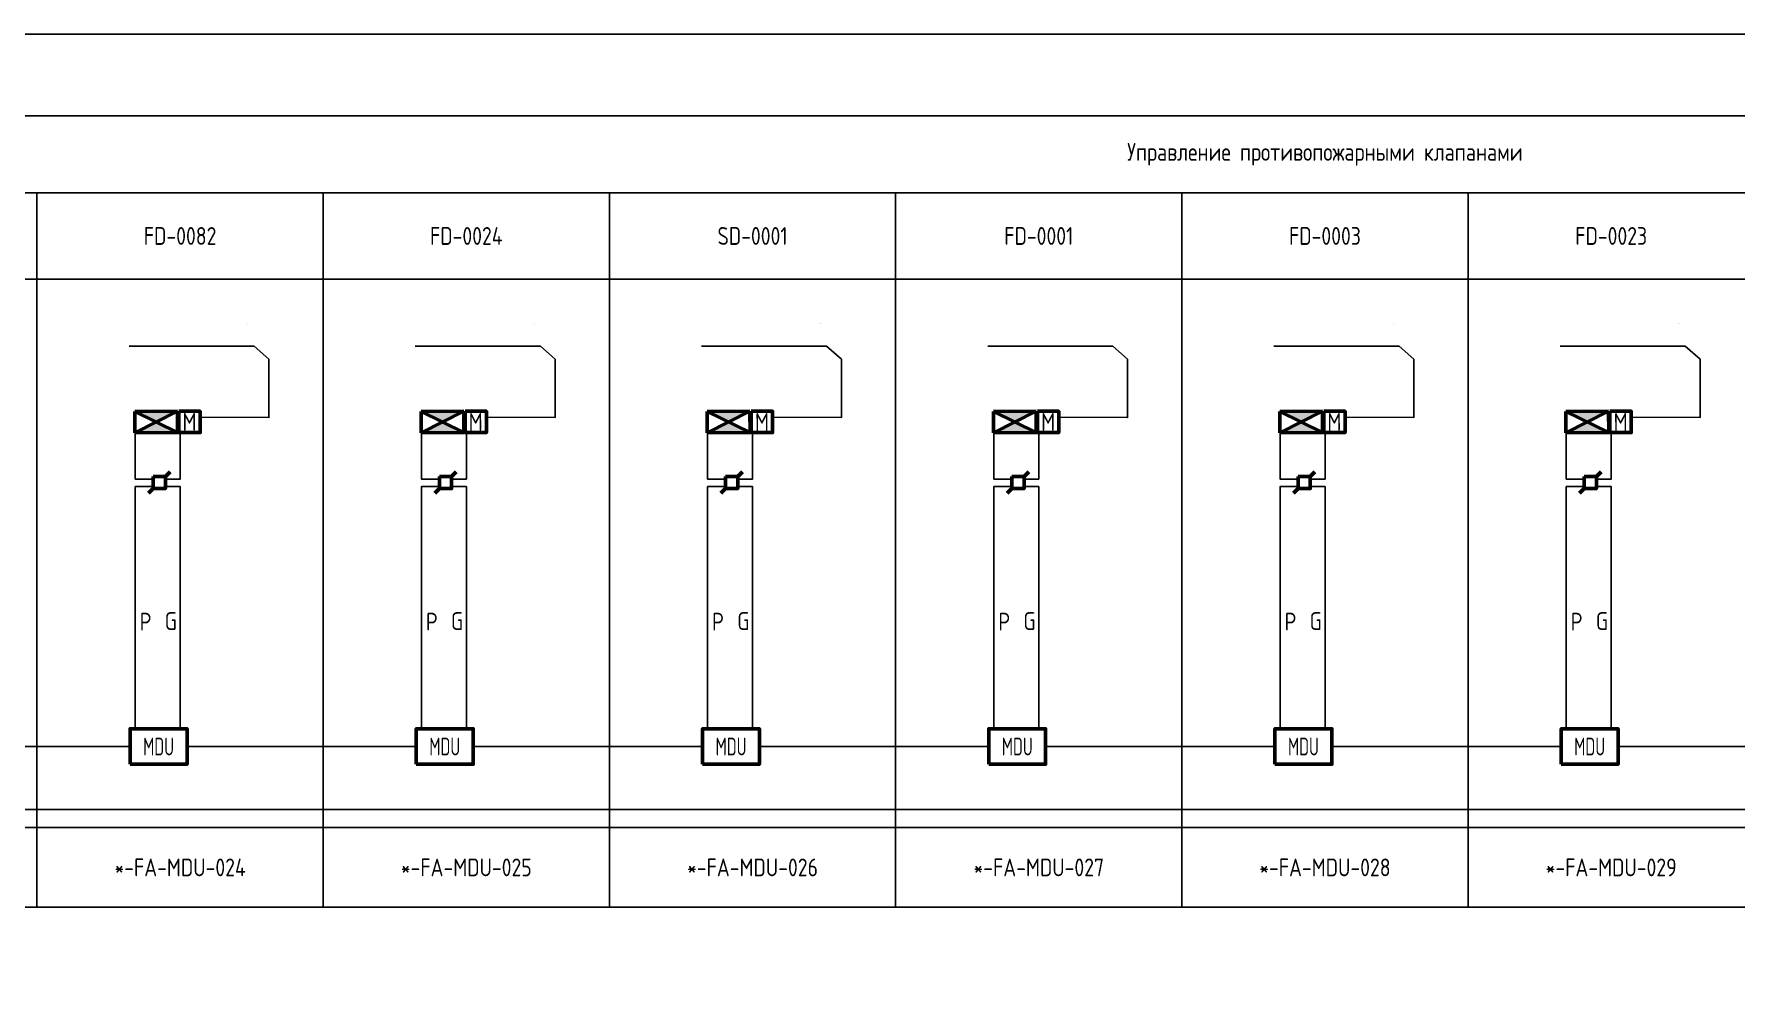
# Model space of a CAD drawing. Header units: millimetres. Extents: x 127230 to 906013, y -355313 to -209225.
# Drawn here: x 322125 to 346038, y -270844 to -257273 of the extents above; entities that cross this region are included whole.
import ezdxf
from ezdxf.enums import TextEntityAlignment as Align

# ---------------------------------------------------------------- set-up
doc = ezdxf.new("R2018")
doc.units = ezdxf.units.MM
doc.linetypes.add('Cплошная', pattern=[0])
for name, color, linetype, lineweight in [('14', 250, 'Continuous', 0), ('GM_кабель_СПС', 6, 'Continuous', 25), ('АТ_ПС_ИП_025', 1, 'Continuous', 25), ('АТ_ПС_ППКП_025', 5, 'Continuous', 25), ('АТ_ПС_Текст_025', 7, 'Continuous', 25), ('АТ_ПС_Трасса_100', 1, 'Continuous', 100)]:
    doc.layers.add(name, color=color, linetype=linetype, lineweight=lineweight)
doc.layers.add('ПС2', color=230, linetype='Continuous')
doc.styles.add('GLE_OASR_TextStyle', font='GOST2304A.ttf')
doc.styles.get("Standard").update_dxf_attribs({"font": 'gost_0.ttf'})
doc.styles.add('ГОСТ 2.304', font='CS_Gost2304.shx', dxfattribs={"width": 0.8})
doc.styles.add('Текст Т', font='isocpeur.ttf')

# ---------------------------------------------------------------- blocks, each defined once
blk = doc.blocks.new('*U53')
at = {"color": 0, "lineweight": 30, "width": 1.001, "flags": 104}
blk.add_attdef('ТЕКСТ1', text='', height=2.5, dxfattribs=at).set_placement((0.55, 3.27), align=Align.TOP_LEFT)
at = {"color": 0, "lineweight": 0}
blk.add_wipeout([(0, 4.3), (16.02, 4.3), (16.02, 0), (0, 0)], dxfattribs=at)
blk = doc.blocks.new('*U54')
at = {"color": 0, "lineweight": 30, "width": 1.001, "flags": 104}
blk.add_attdef('ТЕКСТ1', text='', height=2.5, dxfattribs=at).set_placement((0.55, 3.27), align=Align.TOP_LEFT)
at = {"color": 0, "lineweight": 0}
blk.add_wipeout([(0, 4.3), (21.07, 4.3), (21.07, 0), (0, 0)], dxfattribs=at)
blk = doc.blocks.new('*U49')
at = {"linetype": 'Continuous', "lineweight": 25}
blk.add_wipeout([(-1.5, -1.5), (-1.5, 1.5), (1.5, 1.5), (1.5, -1.5)], dxfattribs=at)
at = {"color": 0, "linetype": 'Continuous', "lineweight": -2}
for p, q in [((1.5, 1.5), (2.63, 2.63)), ((-1.5, -1.5), (-2.63, -2.63))]:
    blk.add_line(p, q, dxfattribs=at)
blk.add_lwpolyline([(-1.5, 1.5), (1.5, 1.5), (1.5, -1.5), (-1.5, -1.5)], close=True, dxfattribs=at)
blk = doc.blocks.new('*U52')
at = {"linetype": 'Continuous', "lineweight": -2}
h = blk.add_hatch(color=0, dxfattribs=at)
h.dxf.hatch_style = 1
h.paths.add_polyline_path([(-6, 2.97), (-2.98, 1.48), (0, 2.97)])
h.paths.add_polyline_path([(-2.98, 1.48), (-6, -0.03), (0, -0.03), (0, 0)])
at = {"color": 0, "linetype": 'Continuous', "lineweight": -2}
for p, q in [((-6, -0.03), (-6, 2.97)), ((0, 2.97), (-6, 2.97)), ((-6, 2.97), (0, 0)), ((-6, -0.03), (0, 2.97)), ((0, -0.03), (0, 2.97)), ((0, 1.47), (0.18, 1.47)), ((-6, -0.03), (0, -0.03))]:
    blk.add_line(p, q, dxfattribs=at)
blk.add_lwpolyline([(0.18, 2.97), (3.18, 2.97), (3.18, -0.03), (0.18, -0.03)], close=True, dxfattribs=at)
at = {"color": 0, "linetype": 'Continuous', "lineweight": -2, "style": 'GLE_OASR_TextStyle'}
blk.add_text('М', height=2.5, dxfattribs=at).set_placement((1.68, 1.47), align=Align.MIDDLE_CENTER)
blk = doc.blocks.new('*U51')
at = {"color": 0, "linetype": 'Continuous', "lineweight": -2}
blk.add_lwpolyline([(-8, -0.03), (0, -0.03), (0, 4.97), (-8, 4.97)], close=True, dxfattribs=at)
at = {"color": 0, "linetype": 'Continuous', "lineweight": -2, "style": 'ГОСТ 2.304', "width": 0.8, "flags": 4}
blk.add_attdef('НАДПИСЬ', text='', height=2.5, dxfattribs=at).set_placement((-4, 2.47), align=Align.MIDDLE_CENTER)
blk = doc.blocks.new('*U50')
at = {"color": 0, "lineweight": 0}
blk.add_wipeout([(-2.08, 6.13), (-19.65, 6.12), (-19.65, 1.83), (-2.08, 1.83)], dxfattribs=at)
at = {"color": 0, "linetype": 'Cплошная', "lineweight": 25}
for q in [(-19.65, 1.83), (0, 0)]:
    blk.add_line((-2.08, 1.83), q, dxfattribs=at)
at = {"color": 0, "lineweight": 30, "flags": 104}
blk.add_attdef('ТЕКСТ1', text='', height=2.5, dxfattribs=at).set_placement((-2.99, 5.1), align=Align.TOP_RIGHT)
blk = doc.blocks.new('*T83')
at = {"color": 7, "linetype": 'ByBlock', "transparency": 16777216}
for p, q in [((0, 0), (156845, 0)), ((0, 0), (0, -11120)), ((40217, 0), (40217, -11120)), ((44238, 0), (44238, -11120)), ((48260, 0), (48260, -11120)), ((88477, 0), (88477, -11120)), ((92498, 0), (92498, -11120)), ((96520, 0), (96520, -11120)), ((100542, 0), (100542, -11120)), ((104563, 0), (104563, -11120)), ((156845, 0), (156845, -11120)), ((0, -1085), (4022, -1085)), ((4022, -1085), (4022, -11120)), ((8043, -1085), (8043, -11120)), ((12065, -1085), (12065, -11120)), ((16087, -1085), (16087, -11120)), ((20108, -1085), (20108, -11120)), ((24130, -1085), (24130, -11120)), ((28152, -1085), (28152, -11120)), ((32173, -1085), (32173, -11120)), ((36195, -1085), (36195, -11120)), ((40217, -1085), (156845, -1085)), ((52282, -1085), (52282, -11120)), ((56303, -1085), (56303, -11120)), ((60325, -1085), (60325, -11120)), ((64347, -1085), (64347, -11120)), ((68368, -1085), (68368, -11120)), ((72390, -1085), (72390, -11120)), ((76412, -1085), (76412, -11120)), ((80433, -1085), (80433, -11120)), ((84455, -1085), (84455, -11120)), ((108585, -1085), (108585, -11120)), ((112607, -1085), (112607, -11120)), ((116628, -1085), (116628, -11120)), ((120650, -1085), (120650, -11120)), ((124672, -1085), (124672, -11120)), ((128693, -1085), (128693, -11120)), ((132715, -1085), (132715, -11120)), ((136737, -1085), (136737, -11120)), ((140758, -1085), (140758, -11120)), ((144780, -1085), (144780, -11120)), ((148802, -1085), (148802, -11120)), ((152823, -1085), (152823, -11120)), ((0, -2294), (156845, -2294)), ((0, -10002), (156845, -10002)), ((0, -11120), (156845, -11120))]:
    blk.add_line(p, q, dxfattribs=at)
at = {"color": 0, "linetype": 'ByBlock', "lineweight": -2, "transparency": 16777216}
blk.add_line((4022, -1085), (40217, -1085), dxfattribs=at)
at = {"color": 7, "transparency": 16777216, "attachment_point": 5}
for s, insert, char_height, width, style in [('Управление противопожарными клапанами', (94509, -542), 250, 4020.47, 'GLE_OASR_TextStyle'), ('Управление противопожарными клапанами', (20108, -542), 250, 40215.47, 'GLE_OASR_TextStyle'), ('Управление противопожарными клапанами', (68368, -542), 250, 40215.47, 'GLE_OASR_TextStyle'), ('Управление противопожарными клапанами', (130704, -542), 250, 52280.47, 'GLE_OASR_TextStyle'), ('Управление противопожарными клапанами', (42227, -542), 0.18, 4020.47, 'Текст Т'), ('Управление противопожарными клапанами', (46249, -542), 0.18, 4020.47, 'Текст Т'), ('Управление противопожарными клапанами', (90488, -542), 0.18, 4020.47, 'Текст Т'), ('Управление противопожарными клапанами', (98531, -542), 0.18, 4020.47, 'Текст Т'), ('Управление противопожарными клапанами', (102553, -542), 0.18, 4020.47, 'Текст Т'), ('Дистанционный пуск ^Jсистемы дымоудаления', (42227, -1689), 250, 4020.47, 'GLE_OASR_TextStyle'), ('Дистанционный пуск ^Jсистемы дымоудаления', (46249, -1689), 250, 4020.47, 'GLE_OASR_TextStyle'), ('Дистанционный пуск ^Jсистемы дымоудаления', (90488, -1689), 250, 4020.47, 'GLE_OASR_TextStyle'), ('Дистанционный пуск ^Jсистемы дымоудаления', (98531, -1689), 250, 4020.47, 'GLE_OASR_TextStyle'), ('Дистанционный пуск ^Jсистемы дымоудаления', (102553, -1689), 250, 4020.47, 'GLE_OASR_TextStyle'), ('FD-0142', (2011, -1689), 250, 4020.47, 'GLE_OASR_TextStyle'), ('FD-0141', (6032, -1689), 250, 4020.47, 'GLE_OASR_TextStyle'), ('FD-0027', (10054, -1689), 250, 4020.47, 'GLE_OASR_TextStyle'), ('FD-0005', (14076, -1689), 250, 4020.47, 'GLE_OASR_TextStyle'), ('SD-0004', (18097, -1689), 250, 4020.47, 'GLE_OASR_TextStyle'), ('FD-0004', (22119, -1689), 250, 4020.47, 'GLE_OASR_TextStyle'), ('FD-0140', (26141, -1689), 250, 4020.47, 'GLE_OASR_TextStyle'), ('FD-0028', (30162, -1689), 250, 4020.47, 'GLE_OASR_TextStyle'), ('FD-0030', (34184, -1689), 250, 4020.47, 'GLE_OASR_TextStyle'), ('FD-0027', (38206, -1689), 250, 4020.47, 'GLE_OASR_TextStyle'), ('FD-121', (50271, -1689), 250, 4020.47, 'GLE_OASR_TextStyle'), ('FD-0080', (54292, -1689), 250, 4020.47, 'GLE_OASR_TextStyle'), ('FD-0077', (58314, -1689), 250, 4020.47, 'GLE_OASR_TextStyle'), ('FD-0025', (62336, -1689), 250, 4020.47, 'GLE_OASR_TextStyle'), ('FD-0026', (66357, -1689), 250, 4020.47, 'GLE_OASR_TextStyle'), ('FD-0137.2', (70379, -1689), 250, 4020.47, 'GLE_OASR_TextStyle'), ('FD-0137.1', (74401, -1689), 250, 4020.47, 'GLE_OASR_TextStyle'), ('FD-0113', (78422, -1689), 250, 4020.47, 'GLE_OASR_TextStyle'), ('FD-0072', (82444, -1689), 250, 4020.47, 'GLE_OASR_TextStyle'), ('FD-0073', (86466, -1689), 250, 4020.47, 'GLE_OASR_TextStyle'), ('FD-0137.3', (94509, -1689), 250, 4020.47, 'GLE_OASR_TextStyle'), ('FD-0002', (106574, -1689), 250, 4020.47, 'GLE_OASR_TextStyle'), ('FD-0083', (110596, -1689), 250, 4020.47, 'GLE_OASR_TextStyle'), ('FD-0082', (114618, -1689), 250, 4020.47, 'GLE_OASR_TextStyle'), ('FD-0024', (118639, -1689), 250, 4020.47, 'GLE_OASR_TextStyle'), ('SD-0001', (122661, -1689), 250, 4020.47, 'GLE_OASR_TextStyle'), ('FD-0001', (126683, -1689), 250, 4020.47, 'GLE_OASR_TextStyle'), ('FD-0003', (130704, -1689), 250, 4020.47, 'GLE_OASR_TextStyle'), ('FD-0023', (134726, -1689), 250, 4020.47, 'GLE_OASR_TextStyle'), ('FD-0022', (138748, -1689), 250, 4020.47, 'GLE_OASR_TextStyle'), ('FD-0032', (142769, -1689), 250, 4020.47, 'GLE_OASR_TextStyle'), ('FD-0010', (146791, -1689), 250, 4020.47, 'GLE_OASR_TextStyle'), ('FD-0155', (150813, -1689), 250, 4020.47, 'GLE_OASR_TextStyle'), ('FD-0085', (154834, -1689), 250, 4020.47, 'GLE_OASR_TextStyle'), ('*-FA-MDU-001', (2011, -10561), 250, 4020.47, 'GLE_OASR_TextStyle'), ('*-FA-MDU-002', (6032, -10561), 250, 4020.47, 'GLE_OASR_TextStyle'), ('*-FA-MDU-003', (10054, -10561), 250, 4020.47, 'GLE_OASR_TextStyle'), ('*-FA-MDU-004', (14076, -10561), 250, 4020.47, 'GLE_OASR_TextStyle'), ('*-FA-MDU-005', (18097, -10561), 250, 4020.47, 'GLE_OASR_TextStyle'), ('*-FA-MDU-006', (22119, -10561), 250, 4020.47, 'GLE_OASR_TextStyle'), ('*-FA-MDU-007', (26141, -10561), 250, 4020.47, 'GLE_OASR_TextStyle'), ('*-FA-MDU-008', (30162, -10561), 250, 4020.47, 'GLE_OASR_TextStyle'), ('*-FA-MDU-009', (34184, -10561), 250, 4020.47, 'GLE_OASR_TextStyle'), ('*-FA-MDU-010', (38206, -10561), 250, 4020.47, 'GLE_OASR_TextStyle'), ('*-FA-SIB-11.7', (42227, -10561), 250, 4020.47, 'GLE_OASR_TextStyle'), ('*-FA-SIB-11.6', (46249, -10561), 250, 4020.47, 'GLE_OASR_TextStyle'), ('*-FA-MDU-011', (50271, -10561), 250, 4020.47, 'GLE_OASR_TextStyle'), ('*-FA-MDU-012', (54292, -10561), 250, 4020.47, 'GLE_OASR_TextStyle'), ('*-FA-MDU-013', (58314, -10561), 250, 4020.47, 'GLE_OASR_TextStyle'), ('*-FA-MDU-014', (62336, -10561), 250, 4020.47, 'GLE_OASR_TextStyle'), ('*-FA-MDU-015', (66357, -10561), 250, 4020.47, 'GLE_OASR_TextStyle'), ('*-FA-MDU-016', (70379, -10561), 250, 4020.47, 'GLE_OASR_TextStyle'), ('*-FA-MDU-017', (74401, -10561), 250, 4020.47, 'GLE_OASR_TextStyle'), ('*-FA-MDU-018', (78422, -10561), 250, 4020.47, 'GLE_OASR_TextStyle'), ('*-FA-MDU-019', (82444, -10561), 250, 4020.47, 'GLE_OASR_TextStyle'), ('*-FA-MDU-020', (86466, -10561), 250, 4020.47, 'GLE_OASR_TextStyle'), ('*-FA-SIB-11.5', (90488, -10561), 250, 4020.47, 'GLE_OASR_TextStyle'), ('*-FA-MDU-021', (94509, -10561), 250, 4020.47, 'GLE_OASR_TextStyle'), ('*-FA-SIB-11.4', (98531, -10561), 250, 4020.47, 'GLE_OASR_TextStyle'), ('*-FA-SIB-11.3', (102553, -10561), 250, 4020.47, 'GLE_OASR_TextStyle'), ('*-FA-MDU-022', (106574, -10561), 250, 4020.47, 'GLE_OASR_TextStyle'), ('*-FA-MDU-023', (110596, -10561), 250, 4020.47, 'GLE_OASR_TextStyle'), ('*-FA-MDU-024', (114618, -10561), 250, 4020.47, 'GLE_OASR_TextStyle'), ('*-FA-MDU-025', (118639, -10561), 250, 4020.47, 'GLE_OASR_TextStyle'), ('*-FA-MDU-026', (122661, -10561), 250, 4020.47, 'GLE_OASR_TextStyle'), ('*-FA-MDU-027', (126683, -10561), 250, 4020.47, 'GLE_OASR_TextStyle'), ('*-FA-MDU-028', (130704, -10561), 250, 4020.47, 'GLE_OASR_TextStyle'), ('*-FA-MDU-029', (134726, -10561), 250, 4020.47, 'GLE_OASR_TextStyle'), ('*-FA-MDU-030', (138748, -10561), 250, 4020.47, 'GLE_OASR_TextStyle'), ('*-FA-MDU-031', (142769, -10561), 250, 4020.47, 'GLE_OASR_TextStyle'), ('*-FA-MDU-032', (146791, -10561), 250, 4020.47, 'GLE_OASR_TextStyle'), ('*-FA-MDU-033', (150813, -10561), 250, 4020.47, 'GLE_OASR_TextStyle'), ('*-FA-MDU-34', (154834, -10561), 250, 4020.47, 'GLE_OASR_TextStyle')]:
    blk.add_mtext(s, dxfattribs=dict(at, insert=insert, char_height=char_height, width=width, style=style))

msp = doc.modelspace()

# ---------------------------------------------------------------- linework, layer by layer
at = {"layer": '14', "color": 6, "lineweight": 25}
for points in [[(323546, -262875), (323546, -263525), (323798, -263525)], [(327567, -262875), (327567, -263525), (327819, -263525)], [(331589, -262875), (331589, -263525), (331841, -263525)], [(335611, -262875), (335611, -263525), (335863, -263525)], [(339632, -262875), (339632, -263525), (339884, -263525)], [(343654, -262875), (343654, -263525), (343906, -263525)]]:
    msp.add_lwpolyline(points, dxfattribs=at)
at = {"layer": 'GM_кабель_СПС'}
msp.add_lwpolyline([(206256, -267284), (366325, -267284), (366314, -268167), (208961, -268167), (208961, -281375), (368507, -281312), (368507, -282711), (205488, -282711), (205511, -267534)], dxfattribs=at)
at = {"layer": 'АТ_ПС_Трасса_100', "color": 92, "lineweight": 25, "ltscale": 100}
for points in [[(323970, -263525), (324178, -263525), (324178, -262876)], [(327992, -263525), (328200, -263525), (328200, -262876)], [(332014, -263525), (332222, -263525), (332222, -262876)], [(336035, -263525), (336243, -263525), (336243, -262876)], [(340057, -263525), (340265, -263525), (340265, -262876)], [(344079, -263525), (344287, -263525), (344287, -262876)], [(323970, -263632), (324178, -263632), (324178, -267034)], [(327992, -263632), (328200, -263632), (328200, -267034)], [(332014, -263632), (332222, -263632), (332222, -267034)], [(336035, -263632), (336243, -263632), (336243, -267034)], [(340057, -263632), (340265, -263632), (340265, -267034)], [(344079, -263632), (344287, -263632), (344287, -267034)]]:
    msp.add_lwpolyline(points, dxfattribs=at)
at = {"layer": 'АТ_ПС_Трасса_100', "color": 6, "lineweight": 25, "ltscale": 100}
for points in [[(323798, -263632), (323546, -263632), (323546, -267034)], [(327819, -263632), (327567, -263632), (327567, -267034)], [(331841, -263632), (331589, -263632), (331589, -267034)], [(335863, -263632), (335611, -263632), (335611, -267034)], [(339884, -263632), (339632, -263632), (339632, -267034)], [(343906, -263632), (343654, -263632), (343654, -267034)]]:
    msp.add_lwpolyline(points, dxfattribs=at)

# ---------------------------------------------------------------- block references
msp.add_blockref('*T83', (209559, -258421))
at = {"layer": 'ПС2', "color": 5, "lineweight": 50, "transparency": 33554687, "xscale": 100, "yscale": 100, "zscale": 100, "rotation": 0.1250381865928775}
for p in [(324141, -262870), (328163, -262870), (332185, -262870), (336206, -262870), (340228, -262870), (344250, -262870)]:
    msp.add_blockref('*U52', p, dxfattribs=at)

# ---------------------------------------------------------------- texts
at = {"layer": 'АТ_ПС_Текст_025', "char_height": 250, "attachment_point": 5, "style": 'GLE_OASR_TextStyle'}
for s, insert in [('P', (323692, -265529)), ('G', (324047, -265521)), ('P', (327714, -265529)), ('G', (328069, -265521)), ('P', (331735, -265529)), ('G', (332091, -265521)), ('P', (335757, -265529)), ('G', (336112, -265521)), ('P', (339779, -265529)), ('G', (340134, -265521)), ('P', (343800, -265529)), ('G', (344156, -265521))]:
    msp.add_mtext_dynamic_manual_height_columns(s, width=1237.88, gutter_width=12.5, heights=[0], dxfattribs=dict(at, insert=insert))

# ---------------------------------------------------------------- next in the draw order: block references
at = {"layer": 'АТ_ПС_ИП_025', "lineweight": 50, "xscale": 57.51779866433964, "yscale": 57.51779866433964, "zscale": 57.51779866433964}
for p in [(323884, -263574), (327906, -263574), (331927, -263574), (335949, -263574), (339971, -263574), (343992, -263574)]:
    msp.add_blockref('*U49', p, dxfattribs=at)
at = {"layer": 'АТ_ПС_Текст_025', "linetype": 'Continuous'}
ref = msp.add_blockref('*U50', (325426, -261843), dxfattribs=dict(at, xscale=100, yscale=100, zscale=100))
lines = msp.add_mtext('230 В AC*** ', dxfattribs={"layer": '0', "color": 0, "insert": (325127, -261333), "char_height": 2.5, "attachment_point": 1})
ref.add_attrib('ТЕКСТ1', '', (325127, -261333), dxfattribs={"flags": 104}).embed_mtext(lines)
ref = msp.add_blockref('*U50', (329447, -261843), dxfattribs=dict(at, xscale=100, yscale=100, zscale=100))
lines = msp.add_mtext('230 В AC*** ', dxfattribs={"layer": '0', "color": 0, "insert": (329148, -261333), "char_height": 2.5, "attachment_point": 1})
ref.add_attrib('ТЕКСТ1', '', (329148, -261333), dxfattribs={"flags": 104}).embed_mtext(lines)
ref = msp.add_blockref('*U50', (333469, -261843), dxfattribs=dict(at, xscale=100, yscale=100, zscale=100))
lines = msp.add_mtext('230 В AC*** ', dxfattribs={"layer": '0', "color": 0, "insert": (333170, -261333), "char_height": 2.5, "attachment_point": 1})
ref.add_attrib('ТЕКСТ1', '', (333170, -261333), dxfattribs={"flags": 104}).embed_mtext(lines)
ref = msp.add_blockref('*U50', (337491, -261843), dxfattribs=dict(at, xscale=100, yscale=100, zscale=100))
lines = msp.add_mtext('230 В AC*** ', dxfattribs={"layer": '0', "color": 0, "insert": (337192, -261333), "char_height": 2.5, "attachment_point": 1})
ref.add_attrib('ТЕКСТ1', '', (337192, -261333), dxfattribs={"flags": 104}).embed_mtext(lines)
ref = msp.add_blockref('*U50', (341512, -261843), dxfattribs=dict(at, xscale=100, yscale=100, zscale=100))
lines = msp.add_mtext('230 В AC*** ', dxfattribs={"layer": '0', "color": 0, "insert": (341213, -261333), "char_height": 2.5, "attachment_point": 1})
ref.add_attrib('ТЕКСТ1', '', (341213, -261333), dxfattribs={"flags": 104}).embed_mtext(lines)
ref = msp.add_blockref('*U50', (345534, -261843), dxfattribs=dict(at, xscale=100, yscale=100, zscale=100))
lines = msp.add_mtext('230 В AC*** ', dxfattribs={"layer": '0', "color": 0, "insert": (345235, -261333), "char_height": 2.5, "attachment_point": 1})
ref.add_attrib('ТЕКСТ1', '', (345235, -261333), dxfattribs={"flags": 104}).embed_mtext(lines)
at = {"layer": 'АТ_ПС_Текст_025', "transparency": 33554636}
ref = msp.add_blockref('*U53', (324237, -263700), dxfattribs=dict(at, xscale=99.99980000000001, yscale=99.99980000000001, zscale=99.99980000000001))
lines = msp.add_mtext('\\W1.0010;*FA-XK-024', dxfattribs={"layer": '0', "color": 0, "insert": (324292, -263373), "char_height": 2.5, "attachment_point": 1})
ref.add_attrib('ТЕКСТ1', '', (324292, -263373), dxfattribs={"flags": 104}).embed_mtext(lines)
ref = msp.add_blockref('*U53', (328259, -263700), dxfattribs=dict(at, xscale=99.99980000000001, yscale=99.99980000000001, zscale=99.99980000000001))
lines = msp.add_mtext('\\W1.0010;*FA-XK-025', dxfattribs={"layer": '0', "color": 0, "insert": (328313, -263373), "char_height": 2.5, "attachment_point": 1})
ref.add_attrib('ТЕКСТ1', '', (328313, -263373), dxfattribs={"flags": 104}).embed_mtext(lines)
ref = msp.add_blockref('*U53', (332280, -263700), dxfattribs=dict(at, xscale=99.99980000000001, yscale=99.99980000000001, zscale=99.99980000000001))
lines = msp.add_mtext('\\W1.0010;*FA-XK-026', dxfattribs={"layer": '0', "color": 0, "insert": (332335, -263373), "char_height": 2.5, "attachment_point": 1})
ref.add_attrib('ТЕКСТ1', '', (332335, -263373), dxfattribs={"flags": 104}).embed_mtext(lines)
ref = msp.add_blockref('*U53', (336302, -263700), dxfattribs=dict(at, xscale=99.99980000000001, yscale=99.99980000000001, zscale=99.99980000000001))
lines = msp.add_mtext('\\W1.0010;*FA-XK-027', dxfattribs={"layer": '0', "color": 0, "insert": (336357, -263373), "char_height": 2.5, "attachment_point": 1})
ref.add_attrib('ТЕКСТ1', '', (336357, -263373), dxfattribs={"flags": 104}).embed_mtext(lines)
ref = msp.add_blockref('*U53', (340324, -263700), dxfattribs=dict(at, xscale=99.99980000000001, yscale=99.99980000000001, zscale=99.99980000000001))
lines = msp.add_mtext('\\W1.0010;*FA-XK-028', dxfattribs={"layer": '0', "color": 0, "insert": (340378, -263373), "char_height": 2.5, "attachment_point": 1})
ref.add_attrib('ТЕКСТ1', '', (340378, -263373), dxfattribs={"flags": 104}).embed_mtext(lines)
ref = msp.add_blockref('*U53', (344345, -263700), dxfattribs=dict(at, xscale=99.99980000000001, yscale=99.99980000000001, zscale=99.99980000000001))
lines = msp.add_mtext('\\W1.0010;*FA-XK-029', dxfattribs={"layer": '0', "color": 0, "insert": (344400, -263373), "char_height": 2.5, "attachment_point": 1})
ref.add_attrib('ТЕКСТ1', '', (344400, -263373), dxfattribs={"flags": 104}).embed_mtext(lines)
at = {"layer": 'АТ_ПС_Текст_025', "transparency": 33554636, "xscale": 99.99980000000001, "yscale": 99.99980000000001, "zscale": 99.99980000000001, "rotation": 90.0000000004073}
for p in [(323430, -266263), (324695, -266263), (327452, -266263), (328717, -266263), (331473, -266263), (332739, -266263), (335495, -266263), (336760, -266263), (339517, -266263), (340782, -266263), (343538, -266263), (344804, -266263)]:
    msp.add_blockref('*U54', p, dxfattribs=at)

# ---------------------------------------------------------------- next in the draw order: wipeouts: each hides what was drawn before it
at = {"lineweight": 25}
for points in [[(323475, -267034), (324275, -267034), (324275, -267534), (323475, -267534)], [(327496, -267034), (328296, -267034), (328296, -267534), (327496, -267534)], [(331518, -267034), (332318, -267034), (332318, -267534), (331518, -267534)], [(335540, -267034), (336340, -267034), (336340, -267534), (335540, -267534)], [(339561, -267034), (340361, -267034), (340361, -267534), (339561, -267534)], [(343583, -267034), (344383, -267034), (344383, -267534), (343583, -267534)]]:
    msp.add_wipeout(points, dxfattribs=at).dxf.layer = 'АТ_ПС_Трасса_100'

# ---------------------------------------------------------------- next in the draw order: linework, layer by layer
at = {"color": 18, "true_color": 0x000000}
msp.add_lwpolyline([(204063, -285232), (370338, -285232), (370338, -257273), (204063, -257273)], close=True, dxfattribs=at)
at = {"layer": '14', "color": 6, "lineweight": 25}
for points in [[(325426, -261843), (325426, -262662), (324459, -262657)], [(329447, -261843), (329447, -262662), (328481, -262657)], [(333469, -261843), (333469, -262662), (332502, -262657)], [(337491, -261843), (337491, -262662), (336524, -262657)], [(341512, -261843), (341512, -262662), (340546, -262657)], [(345534, -261843), (345534, -262662), (344567, -262657)]]:
    msp.add_lwpolyline(points, dxfattribs=at)

# ---------------------------------------------------------------- next in the draw order: block references
at = {"layer": 'АТ_ПС_ППКП_025', "color": 1, "linetype": 'Continuous', "lineweight": 50}
ref = msp.add_blockref('*U51', (324274, -267530), dxfattribs=dict(at, xscale=100, yscale=100, zscale=100))
ref.add_attrib('НАДПИСЬ', 'MDU', dxfattribs={"layer": '0', "color": 0, "linetype": 'Continuous', "lineweight": -2, "height": 250, "style": 'ГОСТ 2.304', "width": 0.8}).set_placement((323875, -267284), align=Align.MIDDLE_CENTER)
ref = msp.add_blockref('*U51', (328296, -267530), dxfattribs=dict(at, xscale=100, yscale=100, zscale=100))
ref.add_attrib('НАДПИСЬ', 'MDU', dxfattribs={"layer": '0', "color": 0, "linetype": 'Continuous', "lineweight": -2, "height": 250, "style": 'ГОСТ 2.304', "width": 0.8}).set_placement((327896, -267284), align=Align.MIDDLE_CENTER)
ref = msp.add_blockref('*U51', (332318, -267530), dxfattribs=dict(at, xscale=100, yscale=100, zscale=100))
ref.add_attrib('НАДПИСЬ', 'MDU', dxfattribs={"layer": '0', "color": 0, "linetype": 'Continuous', "lineweight": -2, "height": 250, "style": 'ГОСТ 2.304', "width": 0.8}).set_placement((331918, -267284), align=Align.MIDDLE_CENTER)
ref = msp.add_blockref('*U51', (336339, -267530), dxfattribs=dict(at, xscale=100, yscale=100, zscale=100))
ref.add_attrib('НАДПИСЬ', 'MDU', dxfattribs={"layer": '0', "color": 0, "linetype": 'Continuous', "lineweight": -2, "height": 250, "style": 'ГОСТ 2.304', "width": 0.8}).set_placement((335940, -267284), align=Align.MIDDLE_CENTER)
ref = msp.add_blockref('*U51', (340361, -267530), dxfattribs=dict(at, xscale=100, yscale=100, zscale=100))
ref.add_attrib('НАДПИСЬ', 'MDU', dxfattribs={"layer": '0', "color": 0, "linetype": 'Continuous', "lineweight": -2, "height": 250, "style": 'ГОСТ 2.304', "width": 0.8}).set_placement((339961, -267284), align=Align.MIDDLE_CENTER)
ref = msp.add_blockref('*U51', (344383, -267530), dxfattribs=dict(at, xscale=100, yscale=100, zscale=100))
ref.add_attrib('НАДПИСЬ', 'MDU', dxfattribs={"layer": '0', "color": 0, "linetype": 'Continuous', "lineweight": -2, "height": 250, "style": 'ГОСТ 2.304', "width": 0.8}).set_placement((343983, -267284), align=Align.MIDDLE_CENTER)

doc.saveas('drawing.dxf')
